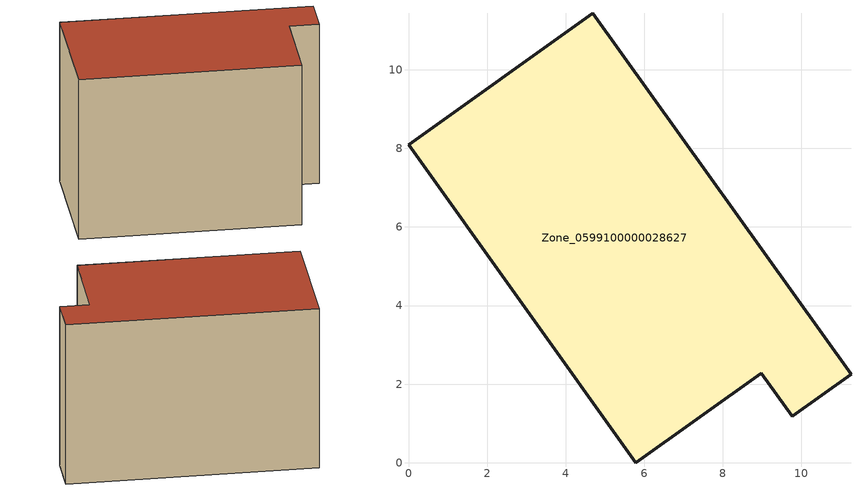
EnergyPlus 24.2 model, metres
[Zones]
Zone_0599100000028627
 floor ground (C_G): 8.98,2.28 5.79,0 0,8.09 4.69,11.44 11.26,2.25 9.76,1.19 z0
 wall outside (C_F): 4.69,11.44 0,8.09 5.79,0 8.98,2.28 9.76,1.19 11.26,2.25 4.69,11.44 z0:7.83
 roof outside (C_R): 9.76,1.19 11.26,2.25 4.69,11.44 0,8.09 5.79,0 8.98,2.28 z7.83
[BUILDING]
Pand.0599100000028627: North Axis=0; Terrain=City; Loads Convergence Tolerance Value=0.04; Temperature Convergence Tolerance Value=0.4; Solar Distribution=FullExterior; Maximum Number of Warmup Days=25; Minimum Number of Warmup Days=1
[Site:Location]
Rotterdam.The.Hague.AP_ZH_NLD Design_Conditions: Latitude=51.96; Longitude=4.45; Time Zone=1; Elevation=-4.5
[SITE:GROUNDTEMPERATURE:BUILDINGSURFACE]
18, 18, 18, 18, 18, 18, 18, 18, 18, 18, 18, 18
[MATERIAL] Thermal Absorptance=0.9; Solar Absorptance=0.7; Visible Absorptance=0.7
Name | Roughness | Thickness | Conductivity | Density | Specific Heat
G.TI.1975-1991 | MediumSmooth | 0.15 | 0.288461 | 540 | 1210
F.TI.1975-1991 | Rough | 0.3 | 0.230769 | 1920 | 840
R.TI.1975-1991 | MediumRough | 0.2 | 0.153846 | 1500 | 1000
[CONSTRUCTION]
C_G: G.TI.1975-1991
C_F: F.TI.1975-1991
C_R: R.TI.1975-1991
[ZONE]
Zone_0599100000028627: Type=1; Multiplier=1; Ceiling Height=Autocalculate; Volume=Autocalculate; Floor Area=autocalculate; Part of Total Floor Area=Yes
[ZONEINFILTRATION:DESIGNFLOWRATE]
Infil_Zone_0599100000028627: Zone or ZoneList or Space or SpaceList=Zone_0599100000028627; Schedule=AlwaysOn; Design Flow Rate Calculation Method=Flow/Area; Flow Rate per Floor Area=0.003; Constant Term Coefficient=1; Temperature Term Coefficient=0; Velocity Term Coefficient=0; Velocity Squared Term Coefficient=0
[HVACTEMPLATE:ZONE:IDEALLOADSAIRSYSTEM]
Zone_0599100000028627: Maximum Heating Supply Air Temperature=50; Minimum Cooling Supply Air Temperature=13; Maximum Heating Supply Air Humidity Ratio=0.0156; Minimum Cooling Supply Air Humidity Ratio=0.0077; Heating Limit=NoLimit; Cooling Limit=NoLimit; Dehumidification Control Type=ConstantSensibleHeatRatio; Cooling Sensible Heat Ratio=0.7; Dehumidification Setpoint=60; Humidification Control Type=None; Humidification Setpoint=30; Outdoor Air Method=None; Outdoor Air Flow Rate per Person=0.00944; Outdoor Air Flow Rate per Zone Floor Area=0; Outdoor Air Flow Rate per Zone=0; Demand Controlled Ventilation Type=None; Outdoor Air Economizer Type=NoEconomizer; Heat Recovery Type=None; Sensible Heat Recovery Effectiveness=0.7; Latent Heat Recovery Effectiveness=0.65
[ZONECONTROL:THERMOSTAT]
ThermostatControl_Zone_0599100000028627: Zone or ZoneList=Zone_0599100000028627; Control Type Schedule=DualSetpointControlType; Control 1=Thermostat_Zone_0599100000028627; Temperature Difference Between Cutout And Setpoint=0
[THERMOSTATSETPOINT:DUALSETPOINT]
Thermostat_Zone_0599100000028627: Heating Setpoint Temperature Schedule=HeatingSetpoint_Zone_0599100000028627; Cooling Setpoint Temperature Schedule=CoolingSetpoint_Zone_0599100000028627
[SCHEDULE:COMPACT]
HeatingSetpoint_Zone_0599100000028627: Through: 12/31, For: AllDays, Until: 24:00, 21
CoolingSetpoint_Zone_0599100000028627: Through: 12/31, For: AllDays, Until: 24:00, 24
DualSetpointControlType: Through: 12/31, For: AllDays, Until: 24:00, 4
AlwaysOn: Through: 12/31, For: AllDays, Until: 24:00, 1
